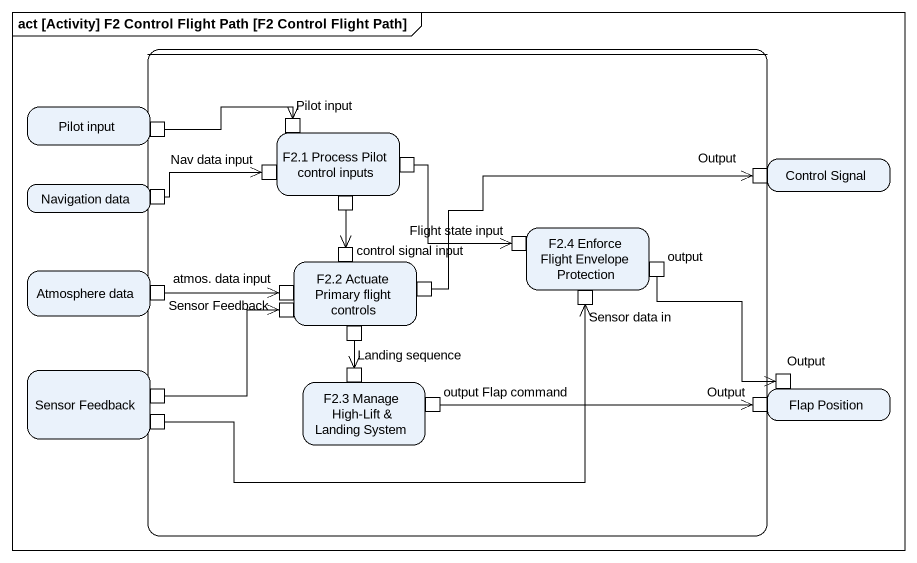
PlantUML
@startuml
mainframe act [Activity] F2 Control Flight Path [F2 Control Flight Path]
hide empty description
state " " as state1 {
  state "F2.1 Process Pilot control inputs" as F2_1_Process_Pilot_control {
    state "Pilot input" as Pilot_input_2 <<inputPin>>
    state "Nav data input" as Nav_data_input <<inputPin>>
    state pin3 <<outputPin>>
    state pin4 <<outputPin>>
  }
  state "F2.4 Enforce Flight Envelope Protection" as F2_4_Enforce_Flight {
    state "Flight state input" as Flight_state_input <<inputPin>>
    state "Sensor data in" as Sensor_data_in <<inputPin>>
    state output <<outputPin>>
  }
  state "F2.2 Actuate Primary flight controls" as F2_2_Actuate_Primary_flight {
    state "control signal input" as control_signal_input <<inputPin>>
    state "atmos. data input" as atmos_data_input <<inputPin>>
    state "Sensor Feedback" as Sensor_Feedback <<inputPin>>
    state pin7 <<outputPin>>
    state pin8 <<outputPin>>
  }
  state "F2.3 Manage High-Lift & Landing System" as F2_3_Manage_High_Lift {
    state "Landing sequence" as Landing_sequence <<inputPin>>
    state "output Flap command" as output_Flap_command <<outputPin>>
  }
}
state "Pilot input" as Pilot_input {
  state pin1 <<outputPin>>
}
state "Navigation data" as Navigation_data {
  state pin2 <<outputPin>>
}
state "Control Signal" as Control_Signal {
  state Output <<inputPin>>
  state pin5 <<inputPin>>
}
state "Atmosphere data" as Atmosphere_data {
  state pin6 <<outputPin>>
}
state "Sensor Feedback" as Sensor_Feedback_2 {
  state pin9 <<outputPin>>
  state pin10 <<outputPin>>
}
state "Flap Position" as Flap_Position {
  state "Output" as Output_2 <<inputPin>>
  state "Output" as Output_3 <<inputPin>>
}
pin1 -right-> Pilot_input_2
pin2 -right-> Nav_data_input
pin3 --> control_signal_input
pin4 --> Flight_state_input
pin6 -right-> atmos_data_input
pin7 -right-> pin5
output --> Output_3
pin8 --> Landing_sequence
pin9 -up-> Sensor_Feedback
pin10 -right-> Sensor_data_in
output_Flap_command -right-> Output_2
@enduml
